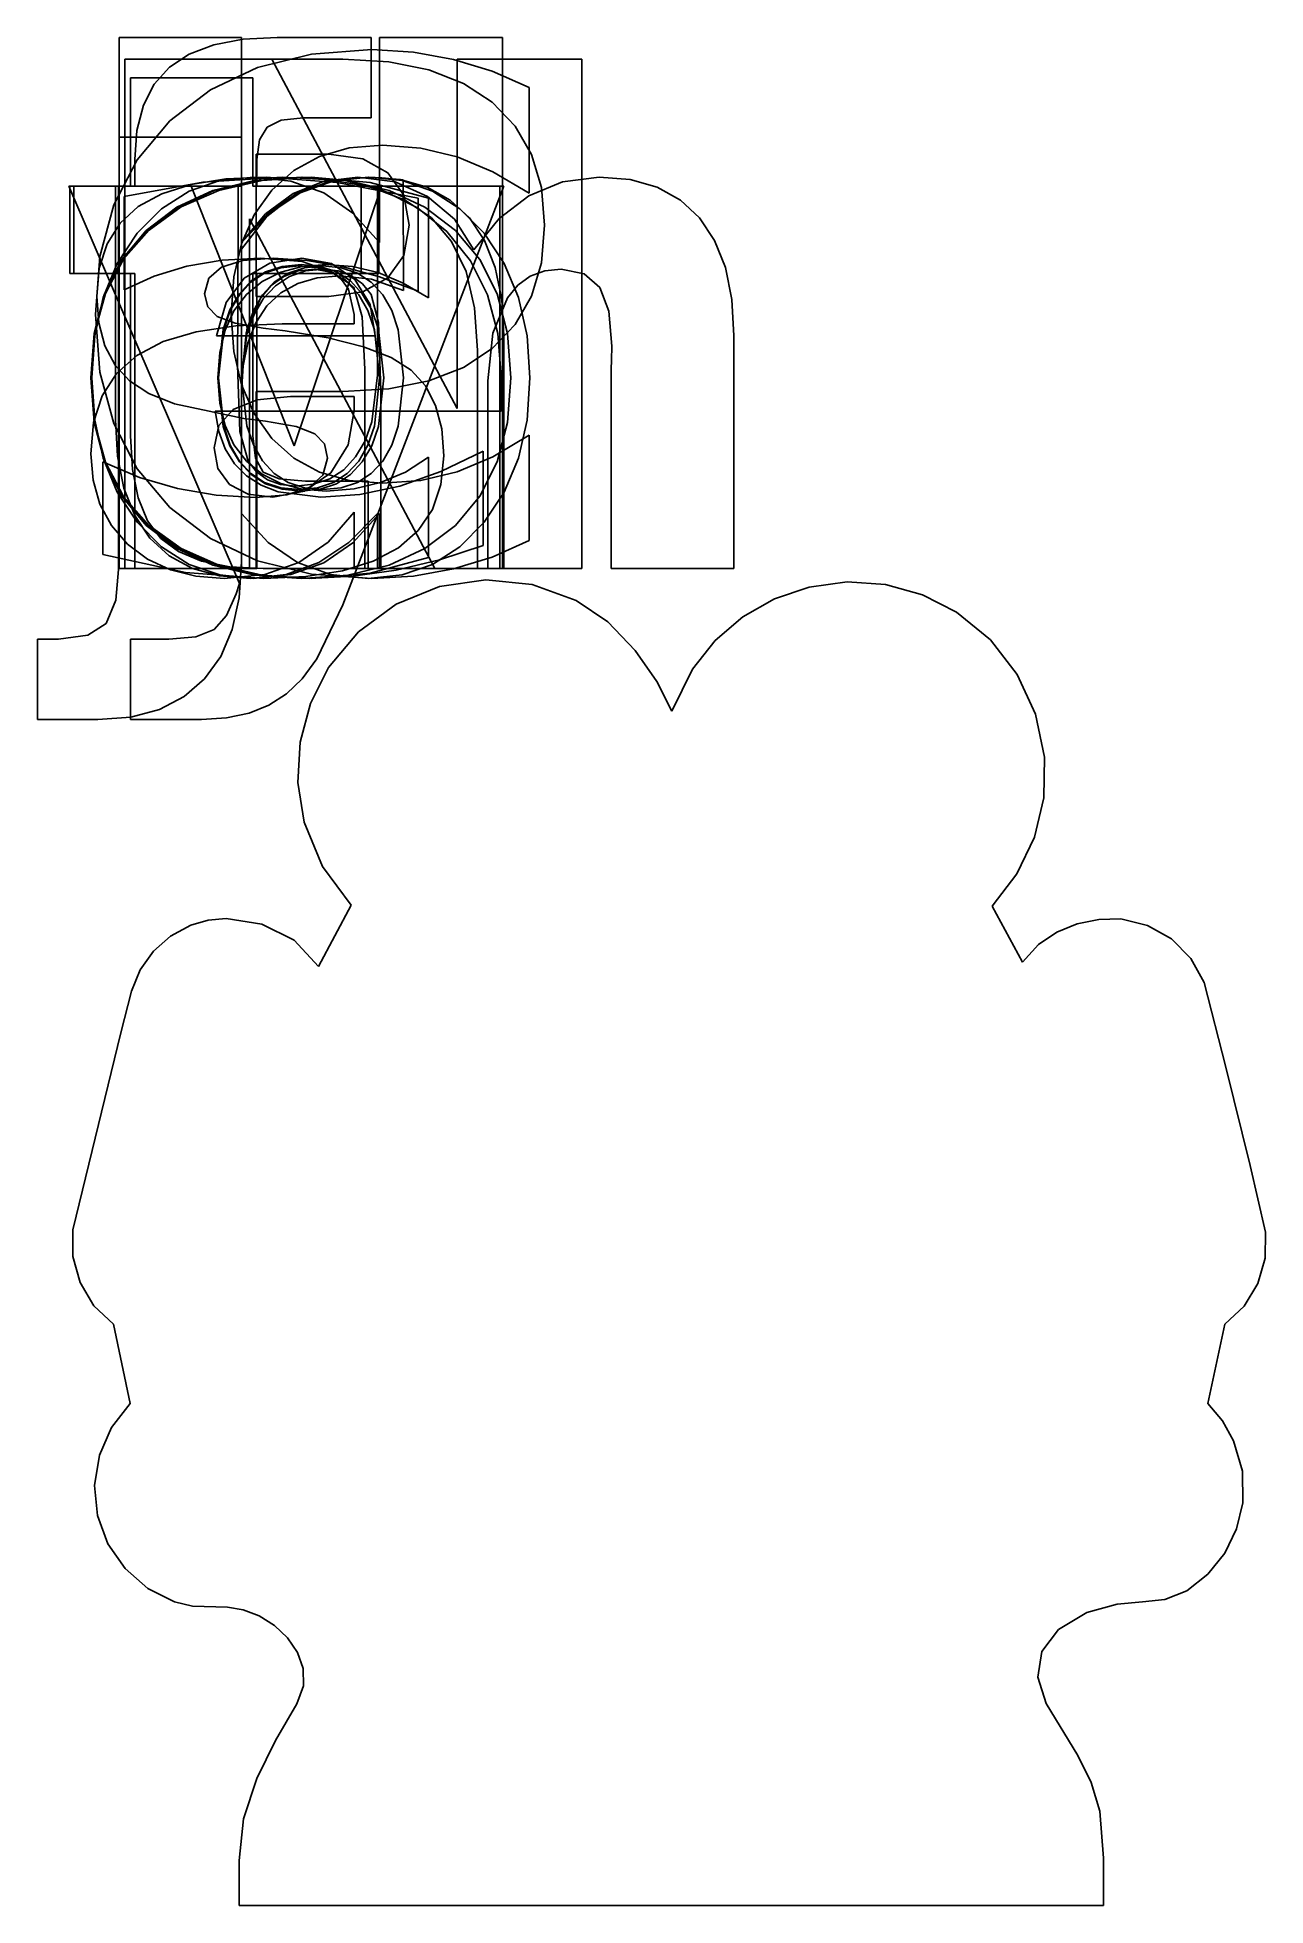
# Model space of a CAD drawing. Extents: x -1 to 53.6, y 0.5 to 83.6.
import ezdxf

# ---------------------------------------------------------------- set-up
doc = ezdxf.new("R2010")
doc.units = 0

msp = doc.modelspace()

# ---------------------------------------------------------------- linework, layer by layer
at = {"layer": 'Layer 1'}
for p, q in [((2.6094, 83.6416), (8.0469, 83.6416)), ((2.6094, 79.2041), (2.6094, 83.6416)), ((2.6094, 83.6416), (8.0469, 83.6416)), ((2.6094, 79.2041), (2.6094, 83.6416)), ((2.6095, 60.0005), (2.6095, 83.6415)), ((2.6095, 83.6415), (8.047, 83.6415)), ((2.60955, 60.0006), (2.60955, 83.6416)), ((2.60955, 83.6416), (8.04705, 83.6416)), ((5.722958, 82.893451), (6.81543, 83.308604)), ((6.81543, 83.308604), (8.121052, 83.55823)), ((8.0469, 83.6416), (8.0469, 79.2041)), ((8.0469, 83.6416), (8.0469, 79.2041)), ((8.047, 83.6415), (8.047, 74.5162)), ((8.04705, 83.6416), (8.04705, 74.5166)), ((8.121052, 83.55823), (9.64018, 83.6416)), ((9.64018, 83.6416), (13.812, 83.6416)), ((13.812, 83.6416), (13.812, 80.0635)), ((14.188, 74.5166), (14.188, 83.6416)), ((14.188, 83.6416), (19.6568, 83.6416)), ((19.6568, 83.6416), (19.6568, 60.0006)), ((2.8593, 60.0006), (2.8594, 82.6726)), ((2.8593, 60.0006), (2.8594, 82.6726)), ((2.8594, 82.6726), (9.3906, 82.6726)), ((2.8594, 82.6726), (12.5625, 82.6726)), ((4.166506, 81.557711), (4.84328, 82.3135)), ((4.84328, 82.3135), (5.722958, 82.893451)), ((8.761437, 82.300957), (11.155311, 82.895993)), ((9.3906, 82.6726), (17.6406, 67.1256)), ((11.155311, 82.895993), (13.844, 83.09442)), ((12.5625, 82.6726), (14.599305, 82.552483)), ((13.844, 83.09442), (15.698012, 82.984067)), ((14.599305, 82.552483), (16.385262, 82.19213)), ((15.698012, 82.984067), (17.4846, 82.65692)), ((17.4846, 82.65692), (19.198013, 82.132994)), ((17.6406, 67.1256), (17.6406, 82.6726)), ((17.6406, 82.6726), (23.1875, 82.6726)), ((23.1875, 82.6726), (23.1875, 60.0006)), ((3.10935, 77.0165), (3.10935, 81.8447)), ((3.10935, 81.8447), (8.5469, 81.8446)), ((3.6831, 80.620638), (4.166506, 81.557711)), ((6.662745, 81.309678), (8.761437, 82.300957)), ((8.5469, 81.8446), (8.5469, 77.0165)), ((16.385262, 82.19213), (17.919989, 81.591537)), ((17.919989, 81.591537), (19.2031, 80.7507)), ((19.198013, 82.132994), (20.844, 81.40692)), ((4.8596, 79.92252), (6.662745, 81.309678)), ((19.2031, 80.7507), (20.221109, 79.688033)), ((20.844, 81.40692), (20.844, 76.7038)), ((3.393059, 79.502645), (3.6831, 80.620638)), ((3.409298, 78.193873), (4.8596, 79.92252)), ((9.81446, 79.958033), (9.187, 79.64162)), ((10.7964, 80.0635), (9.81446, 79.958033)), ((13.812, 80.0635), (10.7964, 80.0635)), ((8.0469, 79.2041), (2.6094, 79.2041)), ((8.0469, 79.2041), (2.6094, 79.2041)), ((3.29638, 78.2041), (3.393059, 79.502645)), ((8.846181, 79.078143), (8.73388, 78.20412)), ((9.187, 79.64162), (8.846181, 79.078143)), ((20.221109, 79.688033), (20.9487, 78.422088)), ((2.374263, 76.183245), (3.409298, 78.193873)), ((3.29638, 77.0166), (3.29638, 78.2041)), ((11.9376, 78.43824), (8.7032, 78.4382)), ((8.7032, 78.4382), (8.7032, 72.1101)), ((8.73388, 78.20412), (8.73388, 77.0166)), ((11.517875, 78.343931), (10.370884, 77.71887)), ((12.831853, 78.719237), (11.517875, 78.343931)), ((13.443454, 78.230723), (11.9376, 78.43824)), ((14.3128, 78.84442), (12.831853, 78.719237)), ((14.5626, 77.61012), (13.443454, 78.230723)), ((16.017838, 78.715516), (14.3128, 78.84442)), ((17.6409, 78.3288), (16.017838, 78.715516)), ((19.229288, 77.66423), (17.6409, 78.3288)), ((20.9487, 78.422088), (21.385516, 76.953248)), ((5.80303, 77.094055), (7.34813, 77.340149)), ((6.3278, 77.20352), (9.859, 77.42227)), ((7.077238, 77.265889), (8.5786, 77.4225)), ((7.34813, 77.340149), (9.14043, 77.42218)), ((8.5786, 77.4225), (10.2422, 77.246717)), ((8.619989, 77.273575), (10.703, 77.4222)), ((8.680355, 77.273097), (10.7655, 77.4225)), ((8.960591, 77.274367), (11.1402, 77.4222)), ((9.14043, 77.42218), (12.29663, 77.1878)), ((10.370884, 77.71887), (9.3909, 76.84442)), ((9.859, 77.42227), (12.001273, 77.308805)), ((10.703, 77.4222), (12.777283, 77.273579)), ((10.703, 77.4222), (10.703, 77.4222)), ((10.7655, 77.4225), (12.672002, 77.27095)), ((11.1402, 77.4222), (13.7652, 77.18782)), ((11.71808, 77.239595), (13.21858, 77.42368)), ((11.948119, 77.230239), (13.7186, 77.42262)), ((12.006998, 77.246641), (13.6876, 77.42242)), ((12.115917, 77.247041), (13.71895, 77.42282)), ((12.115917, 77.247041), (13.71895, 77.42282)), ((13.21858, 77.42368), (14.877268, 77.20786)), ((13.6876, 77.42242), (15.18762, 77.265803)), ((13.7186, 77.42262), (14.29672, 77.39137)), ((13.71895, 77.42282), (15.09888, 77.309355)), ((13.71895, 77.42282), (15.09888, 77.309355)), ((14.29672, 77.39137), (15.23422, 77.29762)), ((15.265725, 76.620408), (14.5626, 77.61012)), ((20.844, 76.7038), (19.229288, 77.66423)), ((22.318829, 77.215402), (23.9531, 77.42292)), ((23.9531, 77.42292), (25.33303, 77.309455)), ((0.375, 77.0166), (5.8125, 77.0166)), ((7.9532, 59.3447), (0.375, 77.0166)), ((0.40625, 73.126), (0.40625, 77.0165)), ((0.40625, 77.0165), (3.10935, 77.0165)), ((0.59328, 73.126), (0.59328, 77.0166)), ((0.59328, 77.0166), (3.29638, 77.0166)), ((2.4375, 66.6256), (2.4375, 77.0166)), ((2.4375, 77.0166), (7.9063, 77.0166)), ((2.57788, 60.0014), (2.57788, 77.0174)), ((2.57788, 77.0174), (8.04668, 77.0174)), ((2.6093, 60.0005), (2.6093, 77.0164)), ((2.6093, 77.0164), (8.0468, 77.0164)), ((2.6094, 77.0166), (8.0469, 77.0166)), ((2.6094, 60.0006), (2.6094, 77.0166)), ((2.6094, 77.0166), (8.0469, 77.0166)), ((2.60942, 60.29762), (2.6094, 77.0166)), ((2.60955, 60.0006), (2.60955, 77.0166)), ((2.60955, 77.0166), (8.04705, 77.0166)), ((2.8278, 76.5629), (6.3278, 77.20352)), ((2.8278, 72.4067), (2.8278, 76.5629)), ((3.45293, 76.10968), (4.504755, 76.683899)), ((4.490575, 76.015167), (5.714325, 76.796537)), ((4.504755, 76.683899), (5.80303, 77.094055)), ((5.17468, 76.0857), (6.777212, 76.82795)), ((5.219039, 76.077816), (6.831413, 76.824875)), ((5.358684, 76.093927), (7.0333, 76.831363)), ((5.714325, 76.796537), (7.077238, 77.265889)), ((5.8125, 77.0166), (10.3906, 65.4696)), ((6.777212, 76.82795), (8.619989, 77.273575)), ((6.831413, 76.824875), (8.680355, 77.273097)), ((7.0333, 76.831363), (8.960591, 77.274367)), ((7.9063, 77.0166), (7.9063, 75.3135)), ((8.04668, 77.0174), (8.04668, 74.5174)), ((8.0468, 77.0164), (8.0468, 74.2195)), ((8.0469, 77.0166), (8.0469, 60.0006)), ((8.0469, 77.0166), (8.0469, 60.2976)), ((8.04705, 77.0166), (8.04705, 74.5166)), ((8.5469, 77.0165), (14.1563, 77.0165)), ((9.3909, 76.84442), (8.604222, 75.747267)), ((8.73388, 77.0166), (13.3745, 77.0166)), ((9.118953, 75.786444), (10.34358, 76.6893)), ((9.170816, 75.66385), (10.453, 76.657)), ((9.230588, 75.816987), (10.5314, 76.7193)), ((9.315116, 75.817387), (10.65645, 76.7197)), ((9.315116, 75.817387), (10.65645, 76.7197)), ((10.2422, 77.246717), (11.7036, 76.71938)), ((10.34358, 76.6893), (11.71808, 77.239595)), ((10.3906, 65.4696), (14.2812, 77.0166)), ((10.453, 76.657), (11.948119, 77.230239)), ((10.5314, 76.7193), (12.006998, 77.246641)), ((10.65645, 76.7197), (12.115917, 77.247041)), ((10.65645, 76.7197), (12.115917, 77.247041)), ((11.7036, 76.71938), (13.004375, 75.817053)), ((12.001273, 77.308805), (13.822387, 76.968656)), ((12.29663, 77.1878), (15.90603, 76.48468)), ((19.7187, 77.0166), (12.5625, 58.3916)), ((12.672002, 77.27095), (14.377813, 76.816541)), ((12.777283, 77.273579), (14.611687, 76.827961)), ((13.3745, 77.0166), (13.3745, 73.126)), ((13.7652, 77.18782), (16.359, 76.4847)), ((13.822387, 76.968656), (15.321958, 76.402189)), ((14.09383, 68.61043), (14.0938, 77.0166)), ((14.0938, 77.0166), (19.5313, 77.0166)), ((14.1563, 77.0165), (14.1563, 73.1259)), ((14.2812, 77.0166), (19.7187, 77.0166)), ((14.377813, 76.816541), (15.882942, 76.059637)), ((14.611687, 76.827961), (16.206598, 76.085713)), ((14.877268, 77.20786), (16.32798, 76.5643)), ((15.09888, 77.309355), (16.303413, 76.969206)), ((15.09888, 77.309355), (16.303413, 76.969206)), ((15.18762, 77.265803), (16.546988, 76.796443)), ((15.23422, 77.29762), (15.25, 72.3756)), ((15.5001, 75.28202), (15.265725, 76.620408)), ((16.303413, 76.969206), (17.332914, 76.402739)), ((16.303413, 76.969206), (17.332914, 76.402739)), ((16.32798, 76.5643), (17.518399, 75.548175)), ((16.546988, 76.796443), (17.765711, 76.01507)), ((19.503413, 75.577775), (20.8281, 76.5948)), ((19.5313, 77.0166), (19.5313, 60.0006)), ((20.8281, 76.5948), (22.318829, 77.215402)), ((21.385516, 76.953248), (21.5312, 75.2819)), ((25.33303, 77.309455), (26.537562, 76.969306)), ((26.537562, 76.969306), (27.567064, 76.402839)), ((1.75377, 73.889904), (2.374263, 76.183245)), ((2.645711, 75.372067), (3.45293, 76.10968)), ((3.4067, 74.9225), (4.490575, 76.015167)), ((3.8124, 75.0472), (5.17468, 76.0857)), ((3.8436, 75.0319), (5.219039, 76.077816)), ((3.9371, 75.0628), (5.358684, 76.093927)), ((8.604222, 75.747267), (8.04275, 74.45967)), ((8.04668, 74.5174), (9.118953, 75.786444)), ((8.0468, 74.2195), (9.170816, 75.66385)), ((8.047, 74.5162), (9.230588, 75.816987)), ((8.04705, 74.5166), (9.315116, 75.817387)), ((8.04705, 74.5166), (9.315116, 75.817387)), ((13.004375, 75.817053), (14.188, 74.51628)), ((15.321958, 76.402189), (16.4996, 75.60977)), ((15.882942, 76.059637), (17.1874, 75.0006)), ((15.90603, 76.48468), (15.906, 76.4846)), ((15.906, 76.4846), (15.906, 72.344)), ((16.206598, 76.085713), (17.5624, 75.0472)), ((16.359, 76.4847), (16.359, 76.4846)), ((16.359, 76.4846), (16.359, 72.0471)), ((17.332914, 76.402739), (18.18775, 75.61032)), ((17.332914, 76.402739), (18.18775, 75.61032)), ((17.765711, 76.01507), (18.8438, 74.92242)), ((27.567064, 76.402839), (28.4219, 75.61042)), ((2.069585, 74.45978), (2.645711, 75.372067)), ((2.524881, 73.582094), (3.4067, 74.9225)), ((2.731193, 73.751556), (3.8124, 75.0472)), ((2.7493, 73.730959), (3.8436, 75.0319)), ((2.801756, 73.766364), (3.9371, 75.0628)), ((7.9063, 75.3135), (7.890675, 71.8291)), ((16.6406, 60.0006), (8.4062, 75.5626)), ((8.4062, 75.5626), (8.4062, 60.0006)), ((15.265725, 73.937238), (15.5001, 75.28202)), ((16.4996, 75.60977), (17.39457, 74.559492)), ((17.1874, 75.0006), (18.239044, 73.694009)), ((17.518399, 75.548175), (18.37488, 74.1893)), ((17.5624, 75.0472), (18.641923, 73.751556)), ((18.18775, 75.61032), (18.857102, 74.607645)), ((18.18775, 75.61032), (18.857102, 74.607645)), ((18.375, 74.1886), (19.503413, 75.577775)), ((18.8438, 74.92242), (19.731381, 73.582014)), ((21.5312, 75.2819), (21.38551, 73.603192)), ((28.4219, 75.61042), (29.091252, 74.607745)), ((1.724182, 73.372443), (2.069585, 74.45978)), ((8.04275, 74.45967), (7.706128, 72.981648)), ((14.188, 74.51628), (14.188, 74.5166)), ((17.39457, 74.559492), (18.034288, 73.22502)), ((18.37488, 74.1893), (18.375, 74.1886)), ((18.857102, 74.607645), (19.335663, 73.39842)), ((18.857102, 74.607645), (19.335663, 73.39842)), ((29.091252, 74.607745), (29.569813, 73.39852)), ((1.5471, 71.31312), (1.75377, 73.889904)), ((1.60913, 72.10968), (1.724182, 73.372443)), ((1.895005, 72.062625), (2.524881, 73.582094)), ((1.959816, 72.225925), (2.731193, 73.751556)), ((1.968111, 72.20665), (2.7493, 73.730959)), ((1.991255, 72.238112), (2.801756, 73.766364)), ((5.609, 73.4536), (4.162712, 73.019516)), ((7.181725, 73.722649), (5.609, 73.4536)), ((7.156, 73.42218), (6.5935, 72.929504)), ((8.108625, 73.714169), (7.156, 73.42218)), ((8.8746, 73.81298), (7.181725, 73.722649)), ((9.4685, 73.8128), (8.108625, 73.714169)), ((9.3039, 73.590463), (8.17205, 72.9225)), ((9.1156, 73.206891), (8.481012, 72.80155)), ((10.744729, 73.660634), (8.8746, 73.81298)), ((9.791113, 73.198476), (8.966089, 72.783323)), ((9.793328, 73.389156), (9.078175, 73.148316)), ((9.856388, 73.450362), (9.1156, 73.206891)), ((10.73455, 73.81312), (9.3039, 73.590463)), ((10.951412, 73.71905), (9.4685, 73.8128)), ((10.739905, 73.448107), (9.791113, 73.198476)), ((10.6099, 73.4696), (9.793328, 73.389156)), ((10.703, 73.5316), (9.856388, 73.450362)), ((10.574081, 73.248262), (9.924108, 73.004791)), ((10.847219, 73.388756), (10.124625, 73.147916)), ((10.896125, 73.245327), (10.1794, 72.995696)), ((10.896125, 73.245327), (10.1794, 72.995696)), ((11.31232, 73.3295), (10.574081, 73.248262)), ((11.425911, 73.389163), (10.6099, 73.4696)), ((11.540941, 73.450358), (10.703, 73.5316)), ((10.703, 73.5316), (10.703, 73.5316)), ((12.057819, 73.573864), (10.73455, 73.81312)), ((11.8121, 73.53148), (10.739905, 73.448107)), ((12.0465, 73.2036), (10.744729, 73.660634)), ((11.672, 73.4692), (10.847219, 73.388756)), ((11.7033, 73.3287), (10.896125, 73.245327)), ((11.7033, 73.3287), (10.896125, 73.245327)), ((12.531, 73.4378), (10.951412, 73.71905)), ((12.36996, 73.125398), (11.31232, 73.3295)), ((12.140129, 73.148335), (11.425911, 73.389163)), ((12.273375, 73.20688), (11.540941, 73.450358)), ((12.488011, 73.388763), (11.672, 73.4692)), ((12.354201, 73.253501), (11.7033, 73.3287)), ((12.354201, 73.253501), (11.7033, 73.3287)), ((12.990329, 73.441145), (11.8121, 73.53148)), ((12.490274, 72.861518), (12.0465, 73.2036)), ((13.09395, 72.86), (12.057819, 73.573864)), ((12.900322, 72.801537), (12.273375, 73.20688)), ((12.9377, 73.03182), (12.354201, 73.253501)), ((12.9377, 73.03182), (12.354201, 73.253501)), ((13.202229, 73.147935), (12.488011, 73.388763)), ((14.18625, 72.983165), (12.531, 73.4378)), ((14.1246, 73.1721), (12.990329, 73.441145)), ((15.244729, 72.709208), (14.1246, 73.1721)), ((14.5626, 72.93822), (15.265725, 73.937238)), ((18.034288, 73.22502), (18.418386, 71.606373)), ((18.239044, 73.694009), (18.9911, 72.182725)), ((18.641923, 73.751556), (19.413488, 72.225925)), ((19.335663, 73.39842), (19.623067, 71.982645)), ((19.335663, 73.39842), (19.623067, 71.982645)), ((19.731381, 73.582014), (20.36625, 72.062545)), ((21.536043, 73.249086), (20.894448, 73.008246)), ((21.38551, 73.603192), (20.948685, 72.129563)), ((22.26551, 73.32953), (21.536043, 73.249086)), ((23.287525, 73.125428), (22.26551, 73.32953)), ((29.569813, 73.39852), (29.857217, 71.982745)), ((3.10935, 73.126), (0.40625, 73.126)), ((3.29638, 73.126), (0.59328, 73.126)), ((4.162712, 73.019516), (2.8278, 72.4067)), ((3.10935, 65.9071), (3.10935, 73.126)), ((3.29638, 60.001), (3.29638, 73.126)), ((6.5935, 72.929504), (6.406, 72.23468)), ((8.17205, 72.9225), (7.370275, 71.836085)), ((7.706128, 72.981648), (7.594, 71.31322)), ((8.481012, 72.80155), (7.953, 72.2347)), ((8.464834, 72.747818), (7.9537, 72.1884)), ((8.966089, 72.783323), (8.2652, 72.20338)), ((9.078175, 73.148316), (8.464834, 72.747818)), ((14.1563, 73.1259), (8.5469, 73.1259)), ((8.5469, 73.1259), (8.5469, 65.9071)), ((13.3745, 73.126), (8.73388, 73.126)), ((8.73388, 73.126), (8.73388, 60.001)), ((9.362765, 72.59945), (8.89042, 72.0326)), ((9.503844, 72.747418), (8.9845, 72.188)), ((9.55275, 72.580543), (9.0158, 72.0006)), ((9.55275, 72.580543), (9.0158, 72.0006)), ((9.924108, 73.004791), (9.362765, 72.59945)), ((10.124625, 73.147916), (9.503844, 72.747418)), ((10.1794, 72.995696), (9.55275, 72.580543)), ((10.1794, 72.995696), (9.55275, 72.580543)), ((10.548775, 72.695418), (9.800222, 72.27542)), ((11.417441, 72.947682), (10.548775, 72.695418)), ((12.4062, 73.03185), (11.417441, 72.947682)), ((12.753282, 72.747839), (12.140129, 73.148335)), ((13.04672, 72.517), (12.36996, 73.125398)), ((13.8281, 72.8756), (12.4062, 73.03185)), ((12.80771, 72.43263), (12.490274, 72.861518)), ((13.2661, 72.1884), (12.753282, 72.747839)), ((13.0621, 71.313), (12.80771, 72.43263)), ((13.4218, 72.2347), (12.900322, 72.801537)), ((13.429399, 72.674891), (12.9377, 73.03182)), ((13.429399, 72.674891), (12.9377, 73.03182)), ((13.40903, 71.199163), (13.04672, 72.517)), ((13.77266, 71.757937), (13.09395, 72.86)), ((13.815382, 72.747439), (13.202229, 73.147935)), ((13.8127, 72.2037), (13.429399, 72.674891)), ((13.8127, 72.2037), (13.429399, 72.674891)), ((13.44345, 72.316155), (14.5626, 72.93822)), ((14.3282, 72.188), (13.815382, 72.747439)), ((15.25, 72.3756), (13.8281, 72.8756)), ((15.906, 72.344), (14.18625, 72.983165)), ((16.359, 72.0471), (15.244729, 72.709208)), ((20.340733, 72.607748), (19.87491, 72.04833)), ((20.894448, 73.008246), (20.340733, 72.607748)), ((23.98431, 72.51703), (23.287525, 73.125428)), ((24.38177, 71.45353), (23.98431, 72.51703)), ((1.497531, 70.470306), (1.959816, 72.225925)), ((1.499667, 70.458241), (1.968111, 72.20665)), ((1.505227, 70.47768), (1.991255, 72.238112)), ((1.517077, 70.363719), (1.895005, 72.062625)), ((1.699946, 70.930475), (1.60913, 72.10968)), ((6.406, 72.23468), (6.546625, 71.652165)), ((6.546625, 71.652165), (6.9685, 71.21908)), ((7.370275, 71.836085), (6.93765, 70.36)), ((7.535459, 71.512529), (7.23767, 70.646804)), ((7.953, 72.2347), (7.535459, 71.512529)), ((7.9537, 72.1884), (7.549279, 71.482349)), ((8.2652, 72.20338), (7.711493, 71.472361)), ((7.890675, 71.8291), (7.87505, 69.0479)), ((8.89042, 72.0326), (8.257607, 70.476949)), ((8.9845, 72.188), (8.574344, 71.47536)), ((9.0158, 72.0006), (8.590872, 71.281489)), ((9.0158, 72.0006), (8.590872, 71.281489)), ((9.1718, 71.68805), (8.679612, 70.942441)), ((8.7032, 72.1101), (11.9376, 72.1101)), ((9.800222, 72.27542), (9.1718, 71.68805)), ((11.9376, 72.1101), (13.44345, 72.316155)), ((13.668875, 71.48237), (13.2661, 72.1884)), ((13.837692, 71.512525), (13.4218, 72.2347)), ((14.0002, 70.36), (13.77266, 71.757937)), ((14.14082, 70.9537), (13.8127, 72.2037)), ((14.14082, 70.9537), (13.8127, 72.2037)), ((14.135664, 70.6468), (13.837692, 71.512525)), ((14.730975, 71.48197), (14.3282, 72.188)), ((18.418386, 71.606373), (18.5465, 69.70357)), ((18.9911, 72.182725), (19.442856, 70.467103)), ((19.87491, 72.04833), (19.233796, 70.484379)), ((19.413488, 72.225925), (19.876708, 70.470306)), ((19.623067, 71.982645), (19.71895, 70.36032)), ((19.623067, 71.982645), (19.71895, 70.36032)), ((20.948685, 72.129563), (20.221092, 70.861002)), ((20.36625, 72.062545), (20.747694, 70.363639)), ((29.857217, 71.982745), (29.9531, 70.36042)), ((1.75377, 68.741515), (1.5471, 71.31312)), ((1.972399, 69.912409), (1.699946, 70.930475)), ((6.038625, 70.539543), (7.802309, 70.803197)), ((6.9685, 71.21908), (7.767816, 70.917324)), ((7.549279, 71.482349), (7.261314, 70.629819)), ((7.711493, 71.472361), (7.315994, 70.609135)), ((7.594, 71.31322), (7.706123, 69.654908)), ((7.767816, 70.917324), (9.0154, 70.70346)), ((7.802309, 70.803197), (9.859, 70.89108)), ((8.574344, 71.47536), (8.281375, 70.620636)), ((8.590872, 71.281489), (8.28826, 70.437138)), ((8.590872, 71.281489), (8.28826, 70.437138)), ((8.679612, 70.942441), (8.32805, 70.053273)), ((9.0154, 70.70346), (9.98415, 70.57846)), ((9.859, 70.89108), (13.0621, 70.8911)), ((13.0621, 70.8911), (13.0621, 71.313)), ((13.5311, 68.8764), (13.40903, 71.199163)), ((13.957024, 70.629838), (13.668875, 71.48237)), ((14.2502, 67.9225), (14.14082, 70.9537)), ((14.2502, 67.9068), (14.14082, 70.9537)), ((15.019124, 70.629438), (14.730975, 71.48197)), ((20.221092, 70.861002), (19.2031, 69.7975)), ((24.51556, 69.89203), (24.38177, 71.45353)), ((1.3433, 68.4847), (1.505227, 70.47768)), ((1.3436, 68.4847), (1.497531, 70.470306)), ((1.3436, 68.485), (1.499667, 70.458241)), ((1.3911, 68.485), (1.517077, 70.363719)), ((2.426492, 69.055478), (1.972399, 69.912409)), ((3.3902, 69.48488), (4.567928, 70.100107)), ((4.567928, 70.100107), (6.038625, 70.539543)), ((6.93765, 70.36), (14.0002, 70.36)), ((7.23767, 70.646804), (6.99988, 68.4847)), ((7.261314, 70.629819), (7.03182, 68.4853)), ((7.315994, 70.609135), (7.078698, 69.613332)), ((8.257607, 70.476949), (8.04667, 68.3764)), ((8.281375, 70.620636), (8.047, 68.4849)), ((8.28826, 70.437138), (8.04705, 68.3756)), ((8.28826, 70.437138), (8.04705, 68.3756)), ((8.32805, 70.053273), (8.117112, 69.020543)), ((9.98415, 70.57846), (11.898797, 70.269316)), ((11.898797, 70.269316), (13.471425, 69.874846)), ((13.471425, 69.874846), (14.702766, 69.394683)), ((14.18798, 68.4853), (13.957024, 70.629838)), ((14.37492, 68.4847), (14.135664, 70.6468)), ((15.25008, 68.4849), (15.019124, 70.629438)), ((19.233796, 70.484379), (18.99991, 68.36083)), ((19.442856, 70.467103), (19.5936, 68.5475)), ((19.71895, 70.36032), (19.719, 70.3596)), ((19.71895, 70.36032), (19.719, 70.3596)), ((19.719, 70.3596), (19.719, 60.0006)), ((19.719, 70.3596), (19.719, 60.0006)), ((19.876708, 70.470306), (20.0312, 68.4847)), ((20.747694, 70.363639), (20.875, 68.48492)), ((24.49993, 69.28265), (24.51556, 69.89203)), ((29.9531, 70.36042), (29.9531, 60.0014)), ((3.06223, 68.35968), (2.426492, 69.055478)), ((2.49358, 68.688674), (3.3902, 69.48488)), ((7.078698, 69.613332), (6.9996, 68.48458)), ((7.706123, 69.654908), (8.042735, 68.183345)), ((7.87505, 69.0479), (7.9688, 66.0948)), ((8.117112, 69.020543), (8.0468, 67.84425)), ((14.702766, 69.394683), (15.59355, 68.82846)), ((19.2031, 69.7975), (17.919947, 68.956697)), ((18.5465, 69.7037), (18.5465, 60.0006)), ((18.5465, 69.70357), (18.5465, 69.7037)), ((24.4843, 68.8764), (24.49993, 69.28265)), ((1.50523, 66.4969), (1.3433, 68.4847)), ((1.502603, 66.485439), (1.3436, 68.485)), ((1.497544, 66.503481), (1.3436, 68.4847)), ((1.517066, 66.611461), (1.3911, 68.485)), ((2.374263, 66.452258), (1.75377, 68.741515)), ((1.854046, 67.694355), (2.49358, 68.688674)), ((3.930108, 67.797961), (3.06223, 68.35968)), ((6.9996, 68.48458), (7.078702, 67.361063)), ((6.99988, 68.4847), (7.237674, 66.331862)), ((7.03182, 68.4853), (7.261314, 66.346613)), ((8.042735, 68.183345), (8.604205, 66.89782)), ((8.04667, 68.3764), (8.04668, 60.0014)), ((8.047, 68.4849), (8.281375, 66.358438)), ((8.04705, 68.3756), (8.04705, 60.0006)), ((8.04705, 68.3756), (8.04705, 60.0006)), ((13.5311, 60.0014), (13.5311, 68.8764)), ((13.851154, 66.535242), (14.09383, 68.61043)), ((13.95702, 66.346635), (14.18798, 68.4853)), ((14.135664, 66.331855), (14.37492, 68.4847)), ((16.385225, 68.3561), (14.599291, 67.995728)), ((15.01912, 66.346235), (15.25008, 68.4849)), ((15.59355, 68.82846), (16.229288, 68.132787)), ((17.919947, 68.956697), (16.385225, 68.3561)), ((18.99991, 68.36083), (18.9999, 60.0014)), ((19.5936, 68.5475), (19.594, 68.5475)), ((19.594, 68.5475), (19.594, 67.0006)), ((20.0312, 68.4847), (19.876719, 66.503481)), ((20.875, 68.48492), (20.747681, 66.611381)), ((24.4843, 60.0014), (24.4843, 68.8764)), ((1.470864, 66.501549), (1.854046, 67.694355)), ((5.068605, 67.331828), (3.930108, 67.797961)), ((7.078702, 67.361063), (7.316005, 66.369367)), ((8.74035, 67.511294), (7.6715, 67.07868)), ((8.0468, 67.84425), (8.0468, 60.0005)), ((12.5625, 67.8756), (8.7031, 67.8756)), ((8.7031, 67.8756), (8.7031, 60.0006)), ((10.234, 67.6568), (8.74035, 67.511294)), ((13.0621, 67.6569), (10.234, 67.6568)), ((14.599291, 67.995728), (12.5625, 67.8756)), ((13.06215, 67.03186), (13.0621, 67.6569)), ((14.2502, 60.0006), (14.2502, 67.9225)), ((14.2502, 60.0006), (14.2502, 67.9068)), ((16.229288, 68.132787), (16.683381, 67.264997)), ((1.894975, 64.916638), (1.517066, 66.611461)), ((2.4376, 66.62558), (2.4375, 66.6256)), ((2.532934, 65.000269), (2.4376, 66.62558)), ((8.15603, 66.68778), (5.068605, 67.331828)), ((19.594, 67.0006), (6.875, 67.0006)), ((6.875, 67.0006), (7.036803, 66.104798)), ((7.6715, 67.07868), (7.038687, 66.363353)), ((9.10915, 66.56278), (8.15603, 66.68778)), ((8.604205, 66.89782), (9.3909, 65.79762)), ((10.486066, 66.319615), (9.10915, 66.56278)), ((12.799441, 65.51139), (13.06215, 67.03186)), ((13.548358, 65.689185), (13.851154, 66.535242)), ((16.683381, 67.264997), (16.955834, 66.225815)), ((20.747681, 66.611381), (20.366216, 64.916558)), ((1.3433, 65.10988), (1.470864, 66.501549)), ((1.95985, 64.749325), (1.497544, 66.503481)), ((1.97985, 64.722813), (1.502603, 66.485439)), ((1.991263, 64.74055), (1.50523, 66.4969)), ((3.409298, 64.444981), (2.374263, 66.452258)), ((3.192976, 64.413646), (3.10935, 65.9071)), ((7.038687, 66.363353), (6.82775, 65.37558)), ((7.036803, 66.104798), (7.322751, 65.327263)), ((7.237674, 66.331862), (7.535463, 65.469489)), ((7.261314, 66.346613), (7.549279, 65.492617)), ((7.316005, 66.369367), (7.711506, 65.509503)), ((7.9688, 66.0948), (8.3438, 64.7823)), ((8.281375, 66.358438), (8.574344, 65.507067)), ((8.5469, 65.9071), (8.664088, 64.910524)), ((9.3909, 65.79762), (10.37087, 64.921537)), ((11.31225, 66.00028), (10.486066, 66.319615)), ((11.734125, 65.55792), (11.31225, 66.00028)), ((13.12508, 64.96983), (13.548358, 65.689185)), ((13.668871, 65.492643), (13.95702, 66.346635)), ((13.837692, 65.469481), (14.135664, 66.331855)), ((14.730971, 65.492243), (15.01912, 66.346235)), ((16.955834, 66.225815), (17.04665, 65.01596)), ((19.229288, 64.976325), (20.844, 65.93824)), ((19.876719, 66.503481), (19.413517, 64.749325)), ((20.844, 65.93824), (20.844, 61.2506)), ((1.445828, 63.932036), (1.3433, 65.10988)), ((2.524847, 63.40052), (1.894975, 64.916638)), ((2.819425, 63.581142), (2.532934, 65.000269)), ((6.82775, 65.37558), (6.998647, 64.453205)), ((7.322751, 65.327263), (7.732474, 64.667645)), ((7.535463, 65.469489), (7.953, 64.7503)), ((7.549279, 65.492617), (7.9537, 64.7822)), ((7.711506, 65.509503), (8.2652, 64.78148)), ((8.574344, 65.507067), (8.9845, 64.7974)), ((8.664088, 64.910524), (9.01565, 64.2977)), ((10.37087, 64.921537), (11.517838, 64.296658)), ((11.670647, 64.16339), (11.87475, 64.92218)), ((11.87475, 64.92218), (11.734125, 65.55792)), ((12.01525, 64.26626), (12.799441, 65.51139)), ((12.59331, 64.401335), (13.12508, 64.96983)), ((13.2661, 64.7822), (13.668871, 65.492643)), ((13.4218, 64.7503), (13.837692, 65.469481)), ((14.3282, 64.7818), (14.730971, 65.492243)), ((15.341924, 64.29713), (16.359, 64.95338)), ((16.359, 64.95338), (16.359, 60.5003)), ((16.915962, 64.317016), (18.7968, 65.21938)), ((17.04665, 65.01596), (16.920673, 63.740201)), ((17.6409, 64.31324), (19.229288, 64.976325)), ((18.7968, 65.21938), (18.7968, 61.0319)), ((20.366216, 64.916558), (19.731343, 63.40044)), ((1.87475, 60.62526), (1.87475, 64.7503)), ((1.87475, 64.7503), (3.518287, 64.061334)), ((2.731231, 63.222231), (1.95985, 64.749325)), ((2.775697, 63.196755), (1.97985, 64.722813)), ((2.801764, 63.21565), (1.991263, 64.74055)), ((3.444335, 63.155649), (3.192976, 64.413646)), ((4.8596, 62.71932), (3.409298, 64.444981)), ((3.518287, 64.061334), (5.20285, 63.5628)), ((6.998647, 64.453205), (7.51525, 63.75058)), ((7.732474, 64.667645), (8.2656, 64.1256)), ((7.953, 64.7503), (8.481017, 64.181814)), ((7.9537, 64.7822), (8.464868, 64.228493)), ((8.2652, 64.78148), (8.966072, 64.199879)), ((8.2656, 64.1256), (8.916657, 63.708059)), ((8.3438, 64.7823), (8.72222, 64.30818)), ((8.464868, 64.228493), (9.078205, 63.832994)), ((8.481017, 64.181814), (9.115604, 63.776654)), ((8.72222, 64.30818), (9.20318, 63.95418)), ((8.966072, 64.199879), (9.791097, 63.78491)), ((8.9845, 64.7974), (9.503844, 64.236311)), ((9.01565, 64.2977), (9.724633, 63.992035)), ((9.503844, 64.236311), (10.124625, 63.835999)), ((10.846312, 63.445415), (12.01525, 64.26626)), ((11.06225, 63.60968), (11.670647, 64.16339)), ((11.517838, 64.296658), (12.831811, 63.922259)), ((11.970743, 63.996176), (12.59331, 64.401335)), ((12.140162, 63.833005), (12.75332, 64.228506)), ((12.273338, 63.776646), (12.900308, 64.181805)), ((12.75332, 64.228506), (13.2661, 64.7822)), ((12.900308, 64.181805), (13.4218, 64.7503)), ((13.202262, 63.832605), (13.81542, 64.228106)), ((13.81542, 64.228106), (14.3282, 64.7818)), ((14.234, 63.82838), (15.341924, 64.29713)), ((15.0937, 63.67248), (16.915962, 64.317016)), ((16.017875, 63.926527), (17.6409, 64.31324)), ((19.413517, 64.749325), (18.641957, 63.222231)), ((1.753425, 62.87063), (1.445828, 63.932036)), ((3.4067, 62.0631), (2.524847, 63.40052)), ((3.8124, 61.9222), (2.731231, 63.222231)), ((3.8905, 61.9069), (2.775697, 63.196755)), ((3.9371, 61.9222), (2.801764, 63.21565)), ((3.297803, 62.367835), (2.819425, 63.581142)), ((5.20285, 63.5628), (6.919662, 63.269345)), ((6.919662, 63.269345), (8.67165, 63.17218)), ((7.51525, 63.75058), (8.338511, 63.3165)), ((8.338511, 63.3165), (9.43715, 63.17246)), ((8.67165, 63.17218), (10.066187, 63.281066)), ((8.916657, 63.708059), (9.685997, 63.41027)), ((9.078205, 63.832994), (9.793339, 63.595698)), ((9.115604, 63.776654), (9.856389, 63.534092)), ((9.20318, 63.95418), (9.788629, 63.743243)), ((9.43715, 63.17246), (10.846312, 63.445415)), ((9.685997, 63.41027), (11.5781, 63.17248)), ((9.724633, 63.992035), (10.89065, 63.89145)), ((9.788629, 63.743243), (10.45318, 63.67293)), ((9.791097, 63.78491), (10.739899, 63.536201)), ((9.793339, 63.595698), (10.6099, 63.5166)), ((9.856389, 63.534092), (10.703, 63.4534)), ((10.066187, 63.281066), (11.06225, 63.60968)), ((10.124625, 63.835999), (10.847219, 63.596087)), ((10.45318, 63.67293), (11.257369, 63.753619)), ((10.6099, 63.5166), (11.425923, 63.595702)), ((10.6099, 63.5166), (10.6099, 63.5166)), ((10.703, 63.4534), (11.540898, 63.534089)), ((10.739899, 63.536201), (11.8121, 63.45338)), ((10.847219, 63.596087), (11.672, 63.5162)), ((10.89065, 63.89145), (13.6876, 63.8914)), ((11.257369, 63.753619), (11.970743, 63.996176)), ((11.425923, 63.595702), (12.140162, 63.833005)), ((11.540898, 63.534089), (12.273338, 63.776646)), ((11.5781, 63.17248), (13.315387, 63.296503)), ((11.672, 63.5162), (12.488023, 63.595302)), ((11.672, 63.5162), (11.672, 63.5162)), ((11.8121, 63.45338), (13.056748, 63.54713)), ((12.488023, 63.595302), (13.202262, 63.832605)), ((12.831811, 63.922259), (14.3128, 63.79762)), ((13.056748, 63.54713), (14.234, 63.82838)), ((13.315387, 63.296503), (15.0937, 63.67248)), ((13.6876, 63.8914), (13.6876, 60.0008)), ((14.3128, 63.79762), (16.017875, 63.926527)), ((16.920673, 63.740201), (16.542745, 62.63216)), ((18.641957, 63.222231), (17.5624, 61.9222)), ((19.731343, 63.40044), (18.8438, 62.06302)), ((2.266109, 61.924949), (1.753425, 62.87063)), ((3.9688, 61.35998), (3.297803, 62.367835)), ((3.864152, 62.132752), (3.444335, 63.155649)), ((6.662802, 61.337948), (4.8596, 62.71932)), ((9.230606, 61.16358), (8.047, 62.4536)), ((8.047, 62.4536), (8.047, 60.0005)), ((13.0621, 62.5162), (11.896561, 61.1803)), ((14.0938, 62.4537), (12.822805, 61.163641)), ((14.188, 62.4537), (13.004413, 61.152912)), ((13.0621, 60.0006), (13.0621, 62.5162)), ((14.0938, 60.0006), (14.0938, 62.4537)), ((14.188, 60.0006), (14.188, 62.4537)), ((16.542745, 62.63216), (15.912869, 61.692569)), ((2.9839, 61.09428), (2.266109, 61.924949)), ((4.490575, 60.9688), (3.4067, 62.0631)), ((5.17468, 60.889411), (3.8124, 61.9222)), ((4.45315, 61.3446), (3.864152, 62.132752)), ((5.299733, 60.88148), (3.8905, 61.9069)), ((5.358642, 60.889411), (3.9371, 61.9222)), ((15.912869, 61.692569), (15.03105, 60.92216)), ((17.5624, 61.9222), (16.206641, 60.889428)), ((18.8438, 62.06302), (17.765655, 60.968708)), ((3.872289, 60.423287), (2.9839, 61.09428)), ((4.828816, 60.573285), (3.9688, 61.35998)), ((5.241289, 60.755581), (4.45315, 61.3446)), ((5.714325, 60.187611), (4.490575, 60.9688)), ((6.777212, 60.15216), (5.17468, 60.889411)), ((6.264188, 60.335766), (5.241289, 60.755581)), ((6.967163, 60.149044), (5.299733, 60.88148)), ((7.033263, 60.15216), (5.358642, 60.889411)), ((8.761513, 60.351695), (6.662802, 61.337948)), ((10.5314, 60.26614), (9.230606, 61.16358)), ((11.896561, 61.1803), (10.5933, 60.2662)), ((12.822805, 61.163641), (11.4844, 60.2662)), ((13.004413, 61.152912), (11.7036, 60.2506)), ((15.03105, 60.92216), (13.905947, 60.32743)), ((16.206641, 60.889428), (14.611725, 60.152175)), ((17.765655, 60.968708), (16.546913, 60.18752)), ((18.7968, 61.0319), (16.857838, 60.389803)), ((20.844, 61.2506), (19.198013, 60.51232)), ((5.56225, 59.82838), (1.87475, 60.62526)), ((2.463914, 58.592035), (2.60942, 60.29762)), ((8.04668, 60.0014), (2.57788, 60.0014)), ((8.0468, 60.0005), (2.6093, 60.0005)), ((8.0469, 60.0006), (2.6094, 60.0006)), ((8.047, 60.0005), (2.6095, 60.0005)), ((8.04705, 60.0006), (2.60955, 60.0006)), ((8.04705, 60.0006), (2.60955, 60.0006)), ((8.4062, 60.0006), (2.8593, 60.0006)), ((8.7031, 60.0006), (2.8593, 60.0006)), ((8.73388, 60.001), (3.29638, 60.001)), ((4.884812, 59.944909), (3.872289, 60.423287)), ((5.8624, 60.011815), (4.828816, 60.573285)), ((6.021105, 59.658416), (4.884812, 59.944909)), ((7.077238, 59.719167), (5.714325, 60.187611)), ((7.070284, 59.675202), (5.8624, 60.011815)), ((7.522192, 60.084419), (6.264188, 60.335766)), ((8.619989, 59.710079), (6.777212, 60.15216)), ((8.893136, 59.709585), (6.967163, 60.149044)), ((8.960577, 59.710079), (7.033263, 60.15216)), ((9.01565, 60.0008), (7.522192, 60.084419)), ((8.0469, 60.2976), (7.944361, 58.695808)), ((11.155367, 59.760204), (8.761513, 60.351695)), ((13.6876, 60.0008), (9.01565, 60.0008)), ((10.5933, 60.2662), (9.085006, 59.738859)), ((11.4844, 60.2662), (10.037624, 59.738859)), ((11.7036, 60.2506), (10.249498, 59.735464)), ((12.006938, 59.738803), (10.5314, 60.26614)), ((12.534, 59.902616), (10.914478, 59.647725)), ((13.905947, 60.32743), (12.534, 59.902616)), ((14.611725, 60.152175), (12.777297, 59.710084)), ((14.9218, 59.9381), (12.999938, 59.65685)), ((18.5465, 60.0006), (13.0621, 60.0006)), ((18.9999, 60.0014), (13.5311, 60.0014)), ((16.359, 60.5003), (13.7652, 59.79718)), ((19.5313, 60.0006), (14.0938, 60.0006)), ((19.6568, 60.0006), (14.188, 60.0006)), ((19.719, 60.0006), (14.2502, 60.0006)), ((19.719, 60.0006), (14.2502, 60.0006)), ((16.857838, 60.389803), (14.9218, 59.9381)), ((16.546913, 60.18752), (15.187564, 59.719083)), ((17.4846, 59.985), (15.697975, 59.668591)), ((23.1875, 60.0006), (16.6406, 60.0006)), ((19.198013, 60.51232), (17.4846, 59.985)), ((29.9531, 60.0014), (24.4843, 60.0014)), ((9.04665, 59.56276), (5.56225, 59.82838)), ((7.2808, 59.56308), (6.021105, 59.658416)), ((8.4532, 59.56308), (7.070284, 59.675202)), ((8.5786, 59.5631), (7.077238, 59.719167)), ((9.085006, 59.738859), (7.2808, 59.56308)), ((7.81258, 58.8759), (7.9532, 59.3447)), ((10.037624, 59.738859), (8.4532, 59.56308)), ((10.249498, 59.735464), (8.5786, 59.5631)), ((10.703, 59.5628), (8.619989, 59.710079)), ((11.078, 59.5631), (8.893136, 59.709585)), ((11.1402, 59.5628), (8.960577, 59.710079)), ((10.914478, 59.647725), (9.04665, 59.56276)), ((12.777297, 59.710084), (10.703, 59.5628)), ((12.999938, 59.65685), (11.078, 59.5631)), ((13.7652, 59.79718), (11.1402, 59.5628)), ((13.844, 59.56312), (11.155367, 59.760204)), ((13.6876, 59.56302), (12.006938, 59.738803)), ((15.187564, 59.719083), (13.6876, 59.56302)), ((15.697975, 59.668591), (13.844, 59.56312)), ((16.854776, 59.200077), (14.932107, 58.410674)), ((18.9102, 59.4983), (16.854776, 59.200077)), ((20.977087, 59.28665), (18.9102, 59.4983)), ((18.9102, 59.4983), (18.9102, 59.4983)), ((22.9326, 58.583), (20.977087, 59.28665)), ((33.2992, 59.1795), (31.761475, 58.658116)), ((34.988842, 59.406864), (33.2992, 59.1795)), ((36.689387, 59.286237), (34.988842, 59.406864)), ((38.333364, 58.832142), (36.689387, 59.286237)), ((2.0313, 57.56322), (2.463914, 58.592035)), ((7.384841, 57.91255), (7.81258, 58.8759)), ((7.944361, 58.695808), (7.636745, 57.294688)), ((12.5625, 58.3916), (11.394063, 55.978013)), ((14.932107, 58.410674), (13.25071, 57.188749)), ((24.345103, 57.624889), (22.9326, 58.583)), ((31.761475, 58.658116), (30.350275, 57.8537)), ((39.8533, 58.0591), (38.333364, 58.832142)), ((1.210487, 57.035882), (2.0313, 57.56322)), ((6.8282, 57.2978), (7.384841, 57.91255)), ((25.55865, 56.362662), (24.345103, 57.624889)), ((30.350275, 57.8537), (29.115212, 56.798634)), ((41.365316, 56.832603), (39.8533, 58.0591)), ((-1.0312, 53.282), (-1.0312, 56.8601)), ((-1.0312, 56.8601), (-0.0937, 56.8601)), ((-0.0937, 56.8601), (1.210487, 57.035882)), ((3.1095, 53.2822), (3.1095, 56.8603)), ((3.1095, 56.8603), (4.8126, 56.8603)), ((4.8126, 56.8603), (6.010855, 56.970653)), ((6.010855, 56.970653), (6.8282, 57.2978)), ((7.636745, 57.294688), (7.124057, 56.094248)), ((13.25071, 57.188749), (11.9191, 55.59296)), ((29.115212, 56.798634), (28.1059, 55.5253)), ((42.554179, 55.289853), (41.365316, 56.832603)), ((7.124057, 56.094248), (6.4063, 55.0945)), ((11.394063, 55.978013), (10.74263, 55.092917)), ((26.523122, 54.98023), (25.55865, 56.362662)), ((6.4063, 55.0945), (5.493802, 54.302094)), ((10.74263, 55.092917), (10.0469, 54.4228)), ((11.9191, 55.59296), (11.112276, 53.99795)), ((27.1884, 53.6615), (26.523122, 54.98023)), ((28.1059, 55.5253), (27.1884, 53.6615)), ((43.370262, 53.519931), (42.554179, 55.289853)), ((5.493802, 54.302094), (4.397488, 53.735625)), ((10.0469, 54.4228), (9.270403, 53.924884)), ((1.6563, 53.282), (-1.0312, 53.282)), ((3.11808, 53.395469), (1.6563, 53.282)), ((6.2657, 53.2822), (3.1095, 53.2822)), ((4.397488, 53.735625), (3.11808, 53.395469)), ((7.380518, 53.353853), (6.2657, 53.2822)), ((8.381847, 53.568325), (7.380518, 53.353853)), ((9.270403, 53.924884), (8.381847, 53.568325)), ((11.112276, 53.99795), (10.653311, 52.269354)), ((43.763935, 51.611921), (43.370262, 53.519931)), ((10.653311, 52.269354), (10.557168, 50.483906)), ((43.731606, 49.804388), (43.763935, 51.611921)), ((10.557168, 50.483906), (10.83881, 48.71834)), ((43.31424, 48.0455), (43.731606, 49.804388)), ((10.83881, 48.71834), (11.652323, 46.73735)), ((42.541727, 46.410704), (43.31424, 48.0455)), ((11.652323, 46.73735), (12.93037, 45.02033)), ((41.443955, 44.975451), (42.541727, 46.410704)), ((12.93037, 45.02033), (11.47508, 42.29814)), ((42.790215, 42.482751), (41.443955, 44.975451)), ((5.79327, 44.129154), (4.89407, 43.649705)), ((6.566974, 44.351519), (5.79327, 44.129154)), ((7.367507, 44.424958), (6.566974, 44.351519)), ((8.95403, 44.17559), (7.367507, 44.424958)), ((10.387024, 43.469059), (8.95403, 44.17559)), ((45.22005, 44.191526), (44.316013, 43.819047)), ((46.1796, 44.388151), (45.22005, 44.191526)), ((47.157666, 44.407633), (46.1796, 44.388151)), ((48.345252, 44.123637), (47.157666, 44.407633)), ((49.407052, 43.518971), (48.345252, 44.123637)), ((4.89407, 43.649705), (4.128504, 42.975904)), ((11.47508, 42.29814), (10.387024, 43.469059)), ((43.504486, 43.272003), (42.790215, 42.482751)), ((44.316013, 43.819047), (43.504486, 43.272003)), ((50.269778, 42.652273), (49.407052, 43.518971)), ((4.128504, 42.975904), (3.535548, 42.146611)), ((50.860136, 41.582183), (50.269778, 42.652273)), ((3.535548, 42.146611), (3.15418, 41.200684)), ((51.826399, 37.817333), (50.860136, 41.582183)), ((3.15418, 41.200684), (2.685184, 39.334844)), ((2.685184, 39.334844), (0.546544, 30.581184)), ((52.914229, 33.431273), (51.826399, 37.817333)), ((53.60025, 30.477743), (52.914229, 33.431273)), ((0.546544, 30.581184), (0.541571, 29.382494)), ((53.583834, 29.307289), (53.60025, 30.477743)), ((0.541571, 29.382494), (0.8655, 28.228018)), ((53.251862, 28.184707), (53.583834, 29.307289)), ((0.8655, 28.228018), (1.481014, 27.19855)), ((52.641997, 27.184386), (53.251862, 28.184707)), ((1.481014, 27.19855), (2.350794, 26.374884)), ((51.7919, 26.380713), (52.641997, 27.184386)), ((2.350794, 26.374884), (3.102859, 22.848574)), ((51.032134, 22.849743), (51.7919, 26.380713)), ((3.102859, 22.848574), (2.26745, 21.783424)), ((51.684537, 22.072399), (51.032134, 22.849743)), ((2.26745, 21.783424), (1.72742, 20.540548)), ((52.177824, 21.185133), (51.684537, 22.072399)), ((52.56957, 19.834499), (52.177824, 21.185133)), ((1.72742, 20.540548), (1.510417, 19.203477)), ((1.510417, 19.203477), (1.644089, 17.855744)), ((52.587476, 18.428183), (52.56957, 19.834499)), ((52.311162, 17.261608), (52.587476, 18.428183)), ((1.644089, 17.855744), (2.107578, 16.600238)), ((51.785293, 16.183353), (52.311162, 17.261608)), ((2.107578, 16.600238), (2.869602, 15.499159)), ((51.037001, 15.247831), (51.785293, 16.183353)), ((2.869602, 15.499159), (3.876353, 14.618273)), ((50.093416, 14.509453), (51.037001, 15.247831)), ((3.876353, 14.618273), (5.074019, 14.023344)), ((49.11945, 14.127398), (50.093416, 14.509453)), ((5.074019, 14.023344), (5.86617, 13.823111)), ((5.86617, 13.823111), (7.427449, 13.782072)), ((7.427449, 13.782072), (8.120556, 13.671376)), ((8.120556, 13.671376), (8.832408, 13.39053)), ((8.832408, 13.39053), (9.509523, 12.963721)), ((44.390146, 12.794778), (45.644956, 13.547679)), ((45.644956, 13.547679), (46.999662, 13.921409)), ((46.999662, 13.921409), (48.123012, 14.023016)), ((48.123012, 14.023016), (49.11945, 14.127398)), ((9.509523, 12.963721), (10.098416, 12.415137)), ((43.653819, 11.803935), (44.390146, 12.794778)), ((10.098416, 12.415137), (10.545606, 11.768963)), ((10.545606, 11.768963), (10.797609, 11.049386)), ((43.462528, 10.672664), (43.653819, 11.803935)), ((10.797609, 11.049386), (10.800941, 10.280594)), ((10.800941, 10.280594), (10.502119, 9.486772)), ((43.842826, 9.498479), (43.462528, 10.672664)), ((10.502119, 9.486772), (9.566469, 7.855226)), ((45.243876, 7.183939), (43.842826, 9.498479)), ((9.566469, 7.855226), (8.729881, 6.151032)), ((45.835756, 5.981346), (45.243876, 7.183939)), ((8.729881, 6.151032), (8.14154, 4.37021)), ((46.224516, 4.700439), (45.835756, 5.981346)), ((8.14154, 4.37021), (7.950629, 2.508782)), ((46.393093, 2.610825), (46.224516, 4.700439)), ((7.950629, 2.508782), (7.946396, 0.500452)), ((46.3949, 0.510749), (46.393093, 2.610825)), ((7.946396, 0.500452), (27.420696, 0.505408)), ((27.420696, 0.505408), (30.449836, 0.510799)), ((30.449836, 0.510799), (46.3949, 0.510749))]:
    msp.add_line(p, q, dxfattribs=at)

doc.saveas('drawing.dxf')
